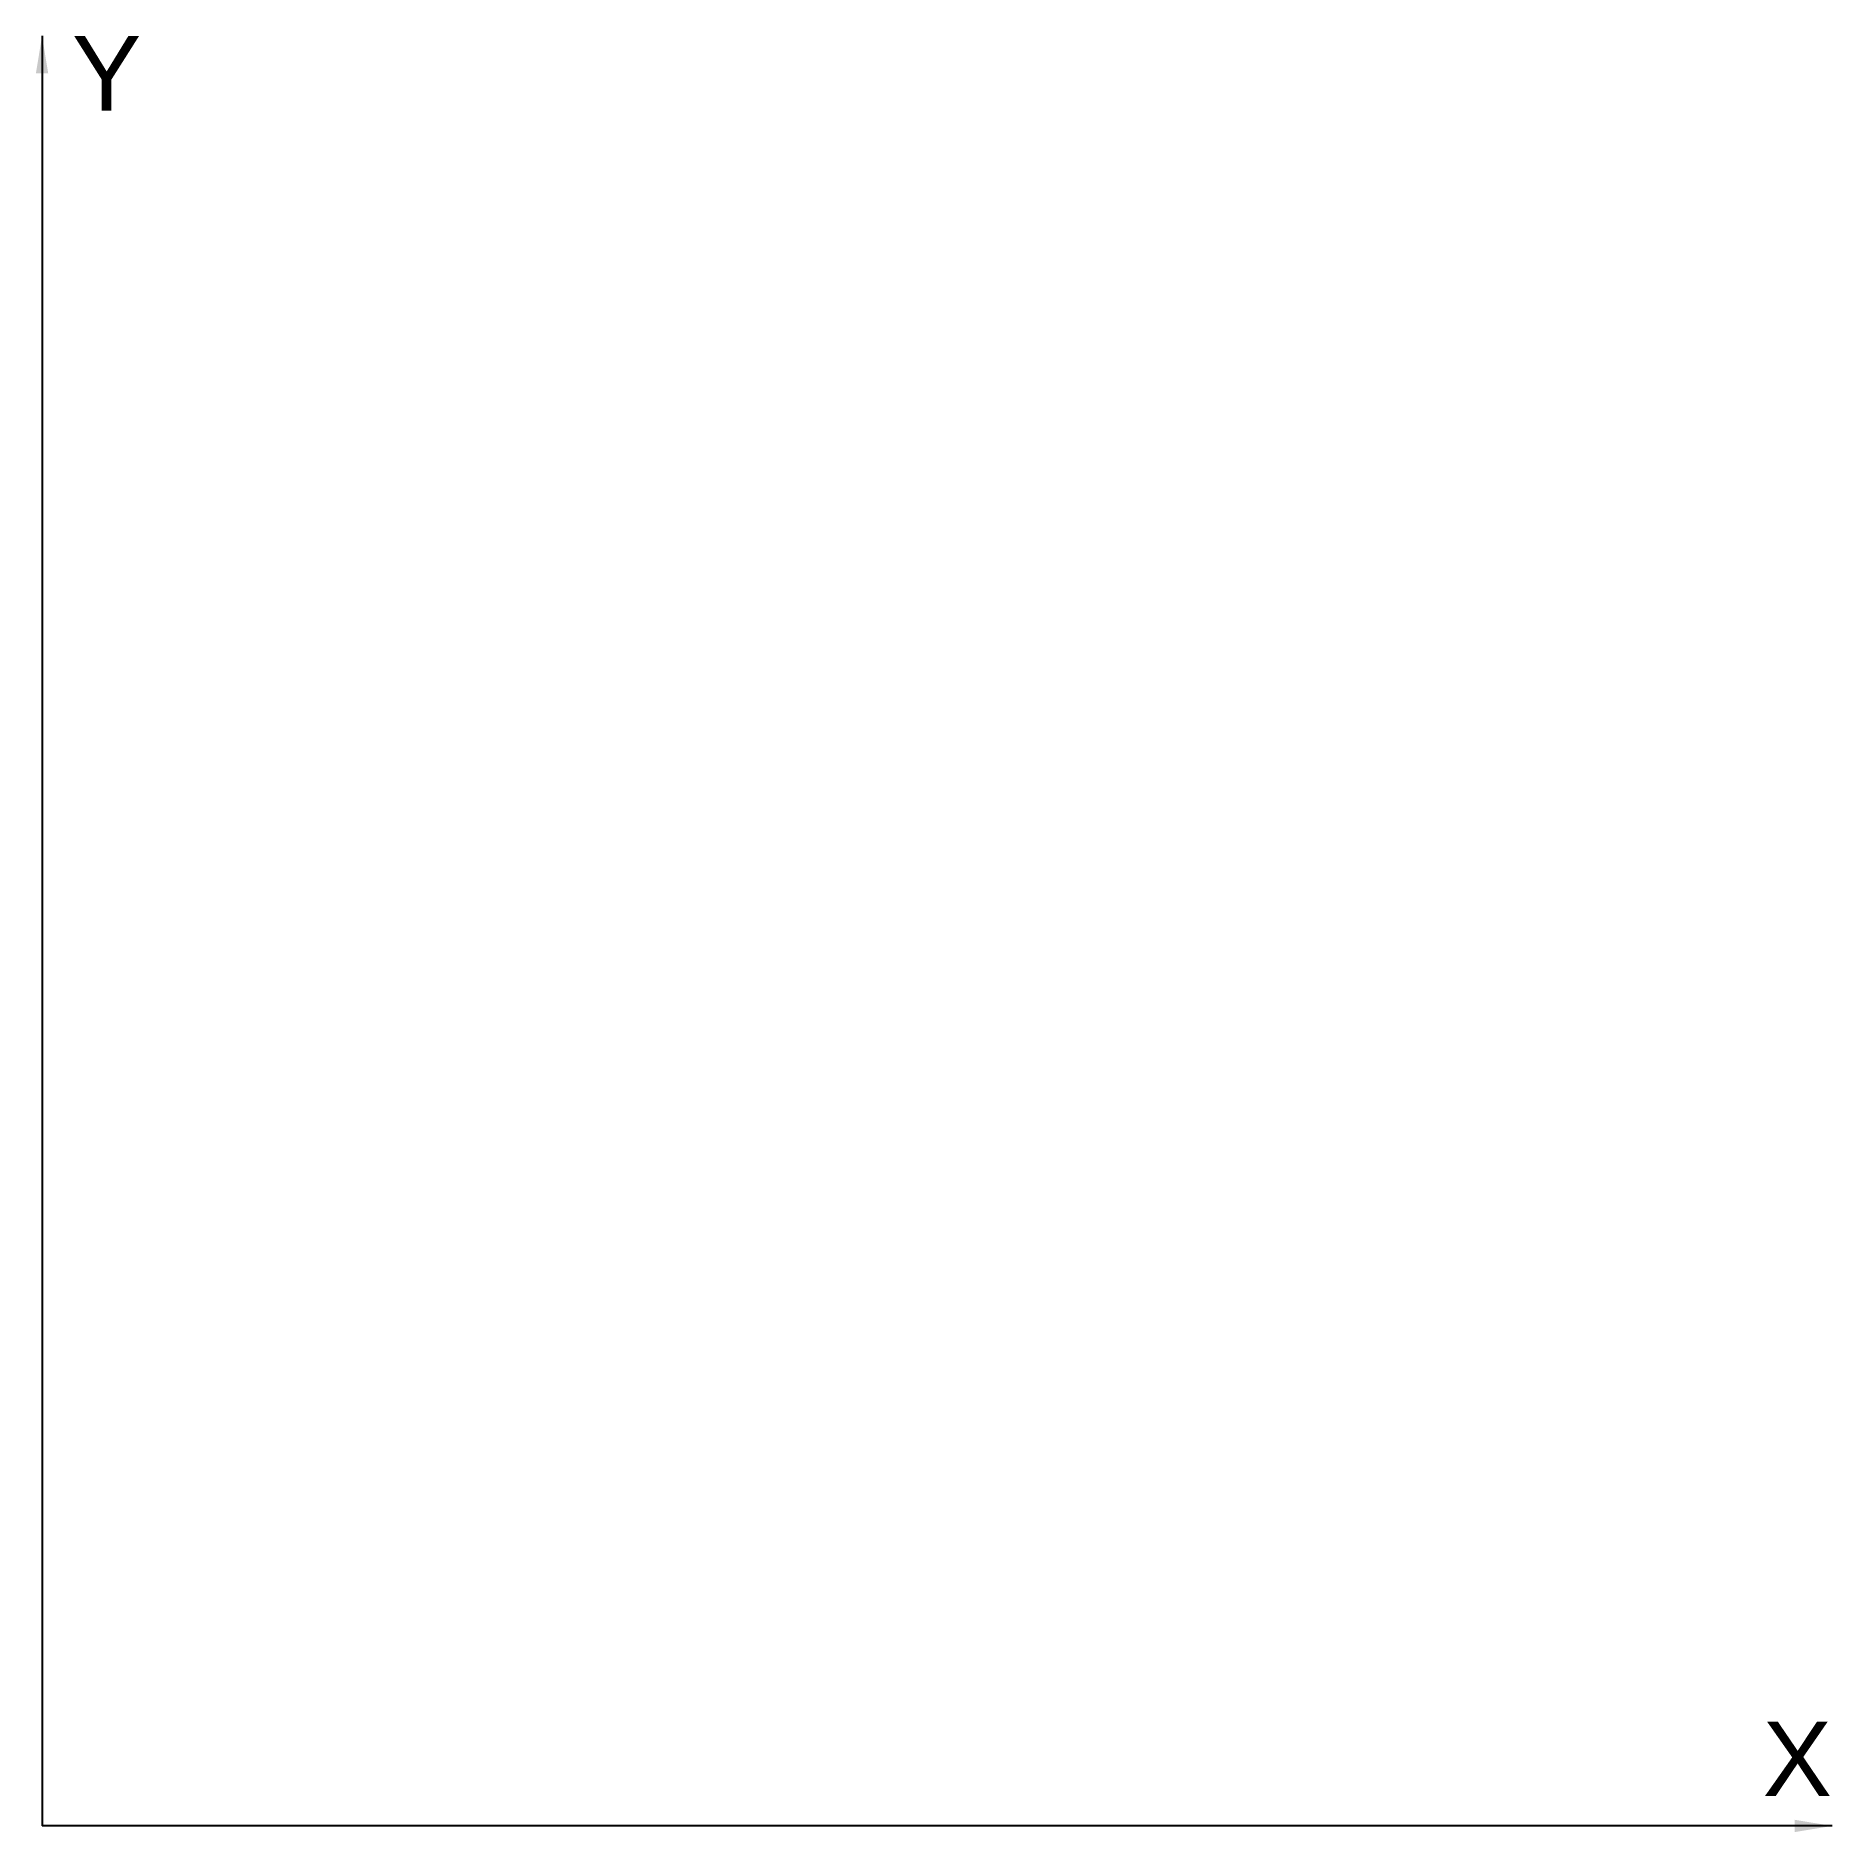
# Model space of a CAD drawing. Extents: x 0 to 120, y 0 to 120.
import ezdxf
from ezdxf.enums import TextEntityAlignment as Align

# ---------------------------------------------------------------- set-up
doc = ezdxf.new("R2010")
doc.units = 0
doc.layers.add('pt_layer ... Job ... Axis', color=178, linetype='Continuous', true_color=0x000000)
doc.styles.add('QCADDimTextStyle', font='txt')
doc.styles.add('textstyle23', font='')
doc.styles.add('textstyle24', font='')
doc.styles.get('textstyle23').set_extended_font_data('Arial')
doc.styles.get('textstyle24').set_extended_font_data('Arial')
doc.dimstyles.new('QCADDimStyle', dxfattribs={"dimtxt": 2.5, "dimasz": 2.5, "dimexe": 1.25, "dimexo": 0.625, "dimtad": 1, "dimtoh": 1, "dimdec": 4, "dimzin": 0, "dimdsep": 46, "dimtxsty": 'QCADDimTextStyle', "dimcen": 0.09, "dimadec": 0, "dimazin": 0, "dimtfac": 1, "dimtdec": 4, "dimtofl": 0, "dimtmove": 0, "dimatfit": 3, "dimfxl": 1, "dimtolj": 1, "dimtzin": 0, "dimarcsym": 0})

msp = doc.modelspace()

# ---------------------------------------------------------------- texts
at = {"layer": 'pt_layer ... Job ... Axis', "color": 0, "linetype": 'ByBlock', "lineweight": -2, "style": 'textstyle24'}
msp.add_text('Y', height=5, dxfattribs=at).set_placement((2, 120), align=Align.TOP_LEFT)
at = {"layer": 'pt_layer ... Job ... Axis', "color": 0, "linetype": 'ByBlock', "lineweight": -2, "style": 'textstyle23'}
msp.add_text('X', height=5, dxfattribs=at).set_placement((120, 2), align=Align.RIGHT)

# ---------------------------------------------------------------- leaders
at = {"layer": 'pt_layer ... Job ... Axis', "color": 0, "linetype": 'ByBlock', "lineweight": -2}
for points in [[(0, 120), (0, 0)], [(120, 0), (0, 0)]]:
    msp.add_leader(points, dimstyle='QCADDimStyle', dxfattribs=at)

doc.saveas('drawing.dxf')
